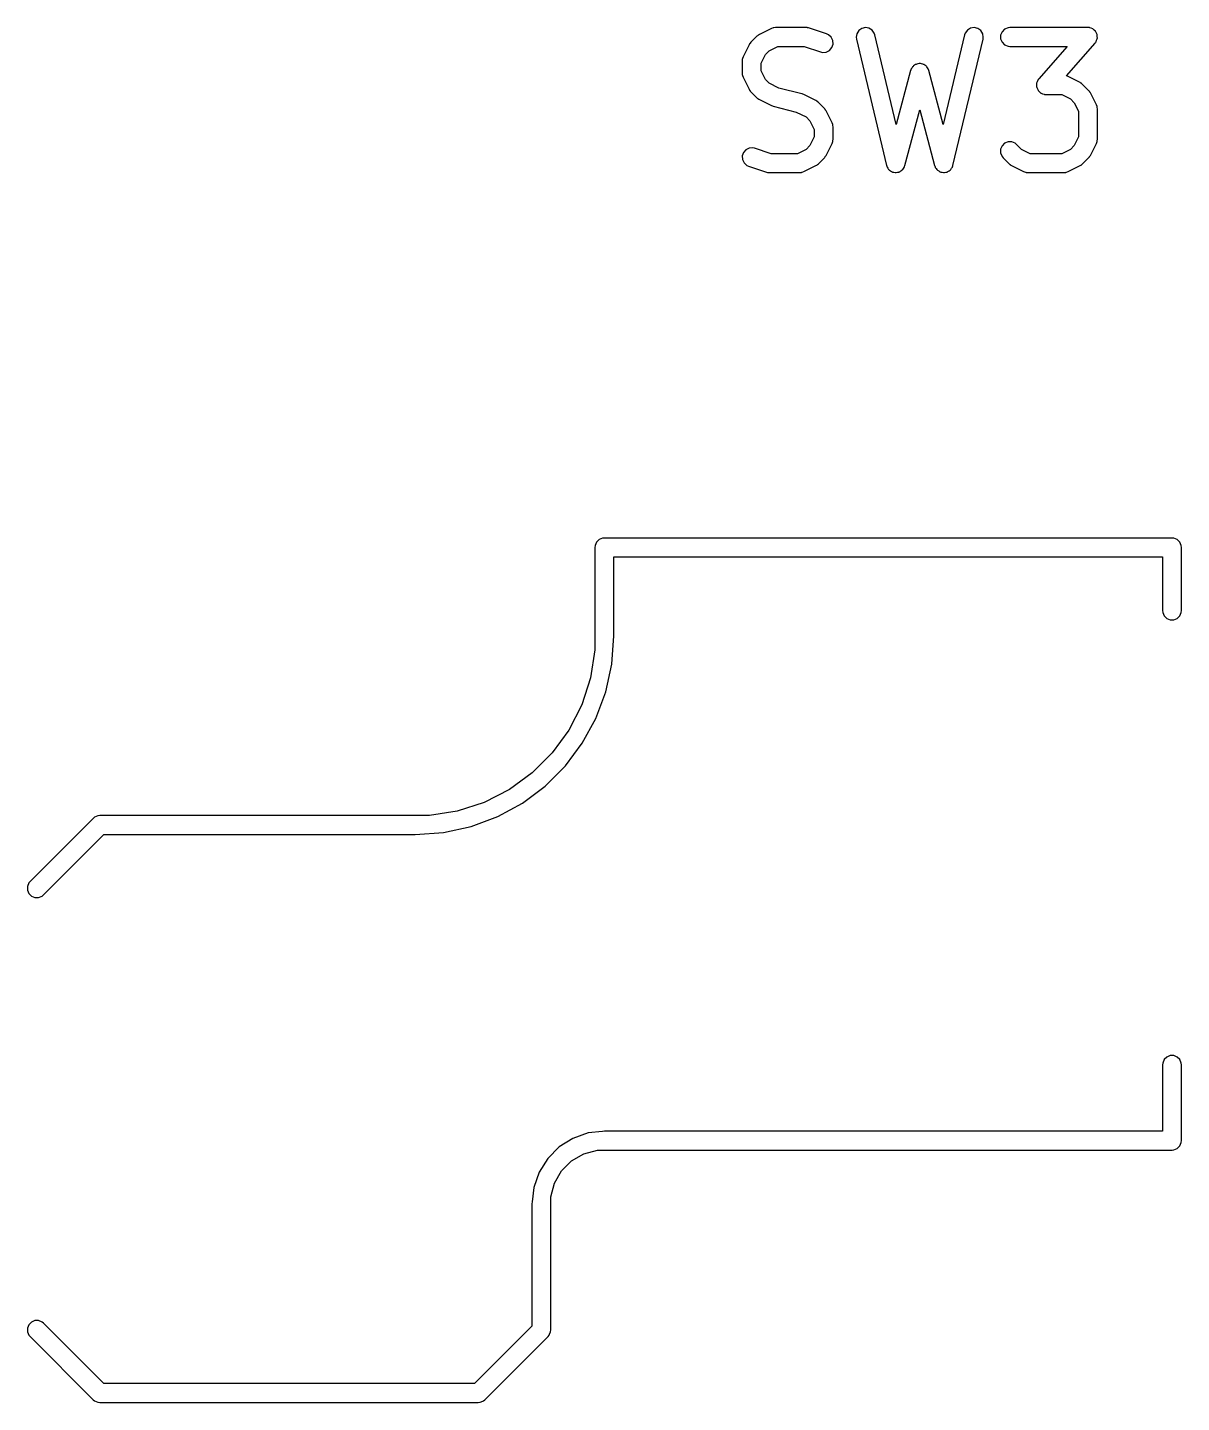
# Model space of a CAD drawing. Extents: x -250.2 to -163.2, y -135.8 to -75.4.
# Drawn here: x -172.36 to -163.22, y -94.08 to -83.18 of the extents above; entities that cross this region are included whole.
import ezdxf

# ---------------------------------------------------------------- set-up
doc = ezdxf.new("R2010")
doc.units = 0
doc.layers.add('BLACK', color=7, linetype='CONTINUOUS')

msp = doc.modelspace()

# ---------------------------------------------------------------- linework, layer by layer
at = {"layer": 'BLACK', "linetype": 'CONTINUOUS'}
for p, q in [((-166.561635, -83.235356), (-166.567934, -83.23932)), ((-166.466397, -83.187737), (-166.561635, -83.235356)), ((-166.452665, -83.182482), (-166.466397, -83.187737)), ((-166.449977, -83.182291), (-166.452665, -83.182482)), ((-166.447488, -83.18126), (-166.449977, -83.182291)), ((-166.432856, -83.179819), (-166.447488, -83.18126)), ((-166.194761, -83.179819), (-166.432856, -83.179819)), ((-166.187354, -83.180548), (-166.194761, -83.179819)), ((-166.18538, -83.180408), (-166.187354, -83.180548)), ((-166.182782, -83.180998), (-166.18538, -83.180408)), ((-166.180129, -83.18126), (-166.182782, -83.180998)), ((-166.178298, -83.182018), (-166.180129, -83.18126)), ((-166.171043, -83.183668), (-166.178298, -83.182018)), ((-166.028187, -83.231287), (-166.171043, -83.183668)), ((-166.014761, -83.237281), (-166.028187, -83.231287)), ((-165.992654, -83.256455), (-166.014761, -83.237281)), ((-165.788885, -83.228728), (-165.793518, -83.257623)), ((-165.773549, -83.203806), (-165.788885, -83.228728)), ((-165.749842, -83.186649), (-165.773549, -83.203806)), ((-165.721374, -83.179871), (-165.749842, -83.186649)), ((-165.692479, -83.184504), (-165.721374, -83.179871)), ((-165.667557, -83.19984), (-165.692479, -83.184504)), ((-165.6504, -83.223547), (-165.667557, -83.19984)), ((-165.64561, -83.237447), (-165.6504, -83.223547)), ((-165.476358, -83.948303), (-165.64561, -83.237447)), ((-164.934388, -83.237447), (-165.103639, -83.948303)), ((-164.929598, -83.223547), (-164.934388, -83.237447)), ((-164.912441, -83.19984), (-164.929598, -83.223547)), ((-164.887519, -83.184504), (-164.912441, -83.19984)), ((-164.858624, -83.179871), (-164.887519, -83.184504)), ((-164.830156, -83.186649), (-164.858624, -83.179871)), ((-164.806449, -83.203806), (-164.830156, -83.186649)), ((-164.791113, -83.228728), (-164.806449, -83.203806)), ((-164.78648, -83.257623), (-164.791113, -83.228728)), ((-164.638073, -83.213151), (-164.649272, -83.240187)), ((-164.617381, -83.192459), (-164.638073, -83.213151)), ((-164.590345, -83.18126), (-164.617381, -83.192459)), ((-164.575713, -83.179819), (-164.590345, -83.18126)), ((-163.956666, -83.179819), (-164.575713, -83.179819)), ((-163.948927, -83.180581), (-163.956666, -83.179819)), ((-163.94696, -83.18045), (-163.948927, -83.180581)), ((-163.945604, -83.180908), (-163.94696, -83.18045)), ((-163.942034, -83.18126), (-163.945604, -83.180908)), ((-163.930776, -83.185923), (-163.942034, -83.18126)), ((-163.919239, -83.189825), (-163.930776, -83.185923)), ((-163.917334, -83.19149), (-163.919239, -83.189825)), ((-163.914998, -83.192459), (-163.917334, -83.19149)), ((-163.906387, -83.201069), (-163.914998, -83.192459)), ((-163.897215, -83.209095), (-163.906387, -83.201069)), ((-163.896092, -83.211364), (-163.897215, -83.209095)), ((-163.894306, -83.213151), (-163.896092, -83.211364)), ((-163.889645, -83.224401), (-163.894306, -83.213151)), ((-163.884243, -83.235327), (-163.889645, -83.224401)), ((-163.884074, -83.23785), (-163.884243, -83.235327)), ((-163.883107, -83.240187), (-163.884074, -83.23785)), ((-166.642795, -83.316516), (-166.690414, -83.411754)), ((-166.63883, -83.310216), (-166.642795, -83.316516)), ((-166.638073, -83.308389), (-166.63883, -83.310216)), ((-166.636384, -83.306332), (-166.638073, -83.308389)), ((-166.634963, -83.304073), (-166.636384, -83.306332)), ((-166.633464, -83.302773), (-166.634963, -83.304073)), ((-166.628746, -83.297024), (-166.633464, -83.302773)), ((-166.581127, -83.249405), (-166.628746, -83.297024)), ((-166.575377, -83.244686), (-166.581127, -83.249405)), ((-166.574078, -83.243188), (-166.575377, -83.244686)), ((-166.571818, -83.241766), (-166.574078, -83.243188)), ((-166.569762, -83.240078), (-166.571818, -83.241766)), ((-166.567934, -83.23932), (-166.569762, -83.240078)), ((-166.483667, -83.364077), (-166.415151, -83.329819)), ((-166.415151, -83.329819), (-166.206931, -83.329819)), ((-166.206931, -83.329819), (-166.075621, -83.373589)), ((-166.005921, -83.361688), (-165.986747, -83.339581)), ((-165.979568, -83.282628), (-165.992654, -83.256455)), ((-165.986747, -83.339581), (-165.977493, -83.311818)), ((-165.977493, -83.311818), (-165.979568, -83.282628)), ((-165.793518, -83.257623), (-165.79153, -83.27219)), ((-165.79153, -83.27219), (-165.553435, -84.272191)), ((-165.026563, -84.272191), (-164.788468, -83.272191)), ((-164.788468, -83.272191), (-164.78648, -83.257623)), ((-164.649272, -83.240187), (-164.649272, -83.269451)), ((-164.649272, -83.269451), (-164.638073, -83.296487)), ((-164.638073, -83.296487), (-164.617381, -83.317179)), ((-164.617381, -83.317179), (-164.590345, -83.328378)), ((-164.590345, -83.328378), (-164.575713, -83.329819)), ((-164.575713, -83.329819), (-164.121948, -83.329819)), ((-164.121948, -83.329819), (-164.346442, -83.586383)), ((-164.127118, -83.563515), (-163.900223, -83.304207)), ((-163.900223, -83.304207), (-163.895701, -83.297882)), ((-163.895701, -83.297882), (-163.894306, -83.296487)), ((-163.894306, -83.296487), (-163.893757, -83.295163)), ((-163.893757, -83.295163), (-163.891672, -83.292246)), ((-163.891672, -83.292246), (-163.88777, -83.280708)), ((-163.88777, -83.280708), (-163.883107, -83.269451)), ((-163.883107, -83.252371), (-163.883107, -83.240187)), ((-163.882297, -83.264525), (-163.883107, -83.252371)), ((-163.883107, -83.26692), (-163.882297, -83.264525)), ((-163.883107, -83.269451), (-163.883107, -83.26692)), ((-166.696891, -83.430663), (-166.698332, -83.445295)), ((-166.698332, -83.445295), (-166.698332, -83.540533)), ((-166.69586, -83.428174), (-166.696891, -83.430663)), ((-166.695669, -83.425485), (-166.69586, -83.428174)), ((-166.690414, -83.411754), (-166.695669, -83.425485)), ((-166.548332, -83.463), (-166.514074, -83.394484)), ((-166.514074, -83.394484), (-166.483667, -83.364077)), ((-166.075621, -83.373589), (-166.061284, -83.376849)), ((-166.061284, -83.376849), (-166.032094, -83.374774)), ((-166.032094, -83.374774), (-166.005921, -83.361688)), ((-166.698332, -83.540533), (-166.696891, -83.555165)), ((-166.696891, -83.555165), (-166.69586, -83.557653)), ((-166.69586, -83.557653), (-166.695669, -83.560343)), ((-166.695669, -83.560343), (-166.690414, -83.574074)), ((-166.548332, -83.522828), (-166.548332, -83.463)), ((-166.514074, -83.591344), (-166.548332, -83.522828)), ((-165.362467, -83.521208), (-165.476358, -83.948303)), ((-165.361181, -83.51778), (-165.362467, -83.521208)), ((-165.36099, -83.516339), (-165.361181, -83.51778)), ((-165.359998, -83.514626), (-165.36099, -83.516339)), ((-165.357304, -83.507442), (-165.359998, -83.514626)), ((-165.351289, -83.499583), (-165.357304, -83.507442)), ((-165.346328, -83.491015), (-165.351289, -83.499583)), ((-165.342469, -83.488061), (-165.346328, -83.491015)), ((-165.339517, -83.484204), (-165.342469, -83.488061)), ((-165.330952, -83.479245), (-165.339517, -83.484204)), ((-165.32309, -83.473227), (-165.330952, -83.479245)), ((-165.318393, -83.471974), (-165.32309, -83.473227)), ((-165.314192, -83.469542), (-165.318393, -83.471974)), ((-165.304385, -83.468239), (-165.314192, -83.469542)), ((-165.294815, -83.465687), (-165.304385, -83.468239)), ((-165.289996, -83.466327), (-165.294815, -83.465687)), ((-165.285184, -83.465688), (-165.289996, -83.466327)), ((-165.275623, -83.468237), (-165.285184, -83.465688)), ((-165.265806, -83.469542), (-165.275623, -83.468237)), ((-165.2616, -83.471976), (-165.265806, -83.469542)), ((-165.256908, -83.473228), (-165.2616, -83.471976)), ((-165.249048, -83.479243), (-165.256908, -83.473228)), ((-165.240481, -83.484204), (-165.249048, -83.479243)), ((-165.237527, -83.488062), (-165.240481, -83.484204)), ((-165.23367, -83.491015), (-165.237527, -83.488062)), ((-165.228711, -83.49958), (-165.23367, -83.491015)), ((-165.222694, -83.507441), (-165.228711, -83.49958)), ((-165.219997, -83.51463), (-165.222694, -83.507441)), ((-165.219008, -83.51634), (-165.219997, -83.51463)), ((-165.218816, -83.517779), (-165.219008, -83.51634)), ((-165.217531, -83.521208), (-165.218816, -83.517779)), ((-165.103639, -83.948303), (-165.217531, -83.521208)), ((-164.113601, -83.568689), (-164.127118, -83.563515)), ((-166.690414, -83.574074), (-166.642795, -83.669312)), ((-166.642795, -83.669312), (-166.63883, -83.675611)), ((-166.483667, -83.621751), (-166.514074, -83.591344)), ((-166.40668, -83.660244), (-166.483667, -83.621751)), ((-166.22419, -83.705867), (-166.40668, -83.660244)), ((-164.363558, -83.623669), (-164.364368, -83.626065)), ((-164.364368, -83.626065), (-164.363558, -83.638218)), ((-164.358894, -83.609881), (-164.363558, -83.621139)), ((-164.363558, -83.621139), (-164.363558, -83.623669)), ((-164.363558, -83.638218), (-164.363558, -83.650403)), ((-164.363558, -83.650403), (-164.36259, -83.652739)), ((-164.36259, -83.652739), (-164.362422, -83.655263)), ((-164.362422, -83.655263), (-164.357019, -83.666188)), ((-164.354993, -83.598344), (-164.358894, -83.609881)), ((-164.357019, -83.666188), (-164.352359, -83.677439)), ((-164.352907, -83.595426), (-164.354993, -83.598344)), ((-164.352359, -83.594103), (-164.352907, -83.595426)), ((-164.350963, -83.592707), (-164.352359, -83.594103)), ((-164.346442, -83.586383), (-164.350963, -83.592707)), ((-164.018363, -83.616308), (-164.113601, -83.568689)), ((-164.012063, -83.620272), (-164.018363, -83.616308)), ((-164.010236, -83.62103), (-164.012063, -83.620272)), ((-164.008179, -83.622718), (-164.010236, -83.62103)), ((-164.00592, -83.62414), (-164.008179, -83.622718)), ((-164.00462, -83.625638), (-164.00592, -83.62414)), ((-163.998871, -83.630357), (-164.00462, -83.625638)), ((-163.951252, -83.677976), (-163.998871, -83.630357)), ((-166.63883, -83.675611), (-166.638073, -83.677439)), ((-166.638073, -83.677439), (-166.636384, -83.679495)), ((-166.636384, -83.679495), (-166.634963, -83.681755)), ((-166.634963, -83.681755), (-166.633464, -83.683054)), ((-166.633464, -83.683054), (-166.628746, -83.688804)), ((-166.628746, -83.688804), (-166.581127, -83.736423)), ((-166.581127, -83.736423), (-166.575377, -83.741141)), ((-166.575377, -83.741141), (-166.574078, -83.74264)), ((-166.574078, -83.74264), (-166.571818, -83.744061)), ((-166.571818, -83.744061), (-166.569762, -83.74575)), ((-166.569762, -83.74575), (-166.567934, -83.746507)), ((-166.567934, -83.746507), (-166.561635, -83.750472)), ((-166.561635, -83.750472), (-166.466397, -83.798091)), ((-166.22311, -83.706252), (-166.22419, -83.705867)), ((-166.22257, -83.706291), (-166.22311, -83.706252)), ((-166.21648, -83.708621), (-166.22257, -83.706291)), ((-166.210344, -83.710814), (-166.21648, -83.708621)), ((-166.209908, -83.711136), (-166.210344, -83.710814)), ((-166.208839, -83.711546), (-166.209908, -83.711136)), ((-166.113601, -83.759165), (-166.208839, -83.711546)), ((-166.107301, -83.763129), (-166.113601, -83.759165)), ((-166.105474, -83.763887), (-166.107301, -83.763129)), ((-166.103417, -83.765575), (-166.105474, -83.763887)), ((-166.101158, -83.766997), (-166.103417, -83.765575)), ((-166.099858, -83.768495), (-166.101158, -83.766997)), ((-166.094109, -83.773214), (-166.099858, -83.768495)), ((-166.04649, -83.820833), (-166.094109, -83.773214)), ((-164.352359, -83.677439), (-164.350572, -83.679225)), ((-164.350572, -83.679225), (-164.34945, -83.681495)), ((-164.34945, -83.681495), (-164.340277, -83.68952)), ((-164.340277, -83.68952), (-164.331667, -83.698131)), ((-164.331667, -83.698131), (-164.32933, -83.699099)), ((-164.32933, -83.699099), (-164.327426, -83.700765)), ((-164.327426, -83.700765), (-164.315888, -83.704666)), ((-164.315888, -83.704666), (-164.304631, -83.70933)), ((-164.304631, -83.70933), (-164.30106, -83.709681)), ((-164.30106, -83.709681), (-164.299705, -83.71014)), ((-164.299705, -83.71014), (-164.297737, -83.710008)), ((-164.297737, -83.710008), (-164.289999, -83.710771)), ((-164.289999, -83.710771), (-164.164847, -83.710771)), ((-164.164847, -83.710771), (-164.096331, -83.745029)), ((-164.096331, -83.745029), (-164.065924, -83.775436)), ((-164.065924, -83.775436), (-164.031666, -83.843952)), ((-163.946533, -83.683725), (-163.951252, -83.677976)), ((-163.945035, -83.685025), (-163.946533, -83.683725)), ((-163.943613, -83.687284), (-163.945035, -83.685025)), ((-163.941925, -83.689341), (-163.943613, -83.687284)), ((-163.941167, -83.691168), (-163.941925, -83.689341)), ((-163.937203, -83.697468), (-163.941167, -83.691168)), ((-163.889584, -83.792706), (-163.937203, -83.697468)), ((-166.466397, -83.798091), (-166.465327, -83.7985)), ((-166.465327, -83.7985), (-166.464892, -83.798823)), ((-166.464892, -83.798823), (-166.458746, -83.801018)), ((-166.458746, -83.801018), (-166.452665, -83.803346)), ((-166.452665, -83.803346), (-166.452125, -83.803384)), ((-166.452125, -83.803384), (-166.451046, -83.80377)), ((-166.451046, -83.80377), (-166.268556, -83.849392)), ((-166.268556, -83.849392), (-166.191569, -83.887886)), ((-166.191569, -83.887886), (-166.161162, -83.918293)), ((-166.041771, -83.826582), (-166.04649, -83.820833)), ((-166.040273, -83.827882), (-166.041771, -83.826582)), ((-166.038851, -83.830141), (-166.040273, -83.827882)), ((-166.037163, -83.832198), (-166.038851, -83.830141)), ((-166.036405, -83.834025), (-166.037163, -83.832198)), ((-166.032441, -83.840325), (-166.036405, -83.834025)), ((-165.984822, -83.935563), (-166.032441, -83.840325)), ((-165.408007, -84.274144), (-165.289998, -83.831613)), ((-165.289998, -83.831613), (-165.171991, -84.274144)), ((-164.031666, -83.843952), (-164.031666, -84.046637)), ((-163.884329, -83.806438), (-163.889584, -83.792706)), ((-163.884138, -83.809125), (-163.884329, -83.806438)), ((-163.883107, -83.811615), (-163.884138, -83.809125)), ((-163.881666, -83.826247), (-163.883107, -83.811615)), ((-163.881666, -84.064342), (-163.881666, -83.826247)), ((-166.161162, -83.918293), (-166.126904, -83.986809)), ((-166.126904, -83.986809), (-166.126904, -84.046637)), ((-165.979567, -83.949295), (-165.984822, -83.935563)), ((-165.979376, -83.951982), (-165.979567, -83.949295)), ((-165.978345, -83.954472), (-165.979376, -83.951982)), ((-165.976904, -83.969104), (-165.978345, -83.954472)), ((-165.976904, -84.064342), (-165.976904, -83.969104)), ((-166.126904, -84.046637), (-166.161162, -84.115153)), ((-166.032441, -84.193121), (-165.984822, -84.097883)), ((-165.984822, -84.097883), (-165.979567, -84.084151)), ((-165.979567, -84.084151), (-165.979376, -84.081463)), ((-165.979376, -84.081463), (-165.978345, -84.078974)), ((-165.978345, -84.078974), (-165.976904, -84.064342)), ((-164.61738, -84.097219), (-164.638073, -84.117912)), ((-164.590344, -84.086021), (-164.61738, -84.097219)), ((-164.561081, -84.086021), (-164.590344, -84.086021)), ((-164.534045, -84.09722), (-164.561081, -84.086021)), ((-164.522679, -84.106548), (-164.534045, -84.09722)), ((-164.483666, -84.145561), (-164.522679, -84.106548)), ((-164.031666, -84.046637), (-164.065924, -84.115153)), ((-163.937203, -84.193121), (-163.889584, -84.097883)), ((-163.889584, -84.097883), (-163.884329, -84.084151)), ((-163.884329, -84.084151), (-163.884138, -84.081463)), ((-163.884138, -84.081463), (-163.883107, -84.078974)), ((-163.883107, -84.078974), (-163.881666, -84.064342)), ((-166.688489, -84.170058), (-166.697743, -84.19782)), ((-166.697743, -84.19782), (-166.695668, -84.22701)), ((-166.669315, -84.14795), (-166.688489, -84.170058)), ((-166.643141, -84.134864), (-166.669315, -84.14795)), ((-166.613951, -84.132789), (-166.643141, -84.134864)), ((-166.599614, -84.136049), (-166.613951, -84.132789)), ((-166.468305, -84.179819), (-166.599614, -84.136049)), ((-166.260085, -84.179819), (-166.468305, -84.179819)), ((-166.191569, -84.145561), (-166.260085, -84.179819)), ((-166.161162, -84.115153), (-166.191569, -84.145561)), ((-166.094108, -84.260232), (-166.046489, -84.212612)), ((-166.046489, -84.212612), (-166.041771, -84.206863)), ((-166.041771, -84.206863), (-166.040273, -84.205564)), ((-166.040273, -84.205564), (-166.038851, -84.203305)), ((-166.038851, -84.203305), (-166.037162, -84.201247)), ((-166.037162, -84.201247), (-166.036404, -84.199417)), ((-166.036404, -84.199417), (-166.032441, -84.193121)), ((-164.638073, -84.117912), (-164.649272, -84.144948)), ((-164.649272, -84.144948), (-164.649272, -84.174211)), ((-164.649272, -84.174211), (-164.638074, -84.201247)), ((-164.638074, -84.201247), (-164.628746, -84.212613)), ((-164.628746, -84.212613), (-164.581128, -84.260232)), ((-164.415151, -84.179819), (-164.483666, -84.145561)), ((-164.164847, -84.179819), (-164.415151, -84.179819)), ((-164.096331, -84.145561), (-164.164847, -84.179819)), ((-164.065924, -84.115153), (-164.096331, -84.145561)), ((-163.99887, -84.260232), (-163.951251, -84.212612)), ((-163.951251, -84.212612), (-163.946533, -84.206863)), ((-163.946533, -84.206863), (-163.945035, -84.205564)), ((-163.945035, -84.205564), (-163.943613, -84.203305)), ((-163.943613, -84.203305), (-163.941924, -84.201247)), ((-163.941924, -84.201247), (-163.941166, -84.199417)), ((-163.941166, -84.199417), (-163.937203, -84.193121)), ((-166.695668, -84.22701), (-166.682581, -84.253183)), ((-166.682581, -84.253183), (-166.660474, -84.272357)), ((-166.660474, -84.272357), (-166.647049, -84.278351)), ((-166.647049, -84.278351), (-166.504192, -84.32597)), ((-166.504192, -84.32597), (-166.496938, -84.327619)), ((-166.496938, -84.327619), (-166.495107, -84.328378)), ((-166.495107, -84.328378), (-166.492452, -84.328639)), ((-166.492452, -84.328639), (-166.489855, -84.32923)), ((-166.24238, -84.329819), (-166.227748, -84.328378)), ((-166.227748, -84.328378), (-166.225259, -84.327347)), ((-166.225259, -84.327347), (-166.22257, -84.327156)), ((-166.22257, -84.327156), (-166.208839, -84.321901)), ((-166.208839, -84.321901), (-166.113601, -84.274282)), ((-166.113601, -84.274282), (-166.107301, -84.270317)), ((-166.107301, -84.270317), (-166.105474, -84.26956)), ((-166.105474, -84.26956), (-166.103417, -84.267872)), ((-166.103417, -84.267872), (-166.101158, -84.26645)), ((-166.101158, -84.26645), (-166.099857, -84.26495)), ((-166.099857, -84.26495), (-166.094108, -84.260232)), ((-165.553435, -84.272191), (-165.551705, -84.277209)), ((-165.551705, -84.277209), (-165.551466, -84.279013)), ((-165.551466, -84.279013), (-165.550522, -84.280642)), ((-165.550522, -84.280642), (-165.548645, -84.286091)), ((-165.548645, -84.286091), (-165.542259, -84.294914)), ((-165.542259, -84.294914), (-165.536804, -84.304337)), ((-165.536804, -84.304337), (-165.533746, -84.306677)), ((-165.533746, -84.306677), (-165.531488, -84.309798)), ((-165.531488, -84.309798), (-165.522216, -84.315503)), ((-165.522216, -84.315503), (-165.513566, -84.322125)), ((-165.513566, -84.322125), (-165.509842, -84.323118)), ((-165.509842, -84.323118), (-165.506566, -84.325134)), ((-165.506566, -84.325134), (-165.495822, -84.326856)), ((-165.495822, -84.326856), (-165.485291, -84.329665)), ((-165.477671, -84.329767), (-165.467075, -84.327244)), ((-165.467075, -84.327244), (-165.456282, -84.32581)), ((-165.456282, -84.32581), (-165.45295, -84.323881)), ((-165.45295, -84.323881), (-165.449203, -84.322989)), ((-165.449203, -84.322989), (-165.440378, -84.316602)), ((-165.440378, -84.316602), (-165.430957, -84.311148)), ((-165.430957, -84.311148), (-165.428616, -84.30809)), ((-165.428616, -84.30809), (-165.425496, -84.305832)), ((-165.425496, -84.305832), (-165.41979, -84.296559)), ((-165.41979, -84.296559), (-165.41317, -84.287911)), ((-165.41317, -84.287911), (-165.411144, -84.282509)), ((-165.411144, -84.282509), (-165.41016, -84.28091)), ((-165.41016, -84.28091), (-165.409872, -84.279119)), ((-165.409872, -84.279119), (-165.408007, -84.274144)), ((-165.171991, -84.274144), (-165.170125, -84.279118)), ((-165.170125, -84.279118), (-165.169838, -84.28091)), ((-165.169838, -84.28091), (-165.168853, -84.28251)), ((-165.168853, -84.28251), (-165.166828, -84.28791)), ((-165.166828, -84.28791), (-165.160209, -84.296556)), ((-165.160209, -84.296556), (-165.154502, -84.305832)), ((-165.154502, -84.305832), (-165.151381, -84.30809)), ((-165.151381, -84.30809), (-165.149041, -84.311148)), ((-165.149041, -84.311148), (-165.139619, -84.316602)), ((-165.139619, -84.316602), (-165.130795, -84.322989)), ((-165.130795, -84.322989), (-165.127047, -84.323881)), ((-165.127047, -84.323881), (-165.123716, -84.32581)), ((-165.123716, -84.32581), (-165.112925, -84.327243)), ((-165.112925, -84.327243), (-165.102327, -84.329767)), ((-165.094708, -84.329664), (-165.084186, -84.326858)), ((-165.084186, -84.326858), (-165.073432, -84.325134)), ((-165.073432, -84.325134), (-165.070152, -84.323116)), ((-165.070152, -84.323116), (-165.066432, -84.322124)), ((-165.066432, -84.322124), (-165.057785, -84.315505)), ((-165.057785, -84.315505), (-165.04851, -84.309798)), ((-165.04851, -84.309798), (-165.046251, -84.306677)), ((-165.046251, -84.306677), (-165.043194, -84.304337)), ((-165.043194, -84.304337), (-165.037739, -84.294915)), ((-165.037739, -84.294915), (-165.031353, -84.286091)), ((-165.031353, -84.286091), (-165.029474, -84.28064)), ((-165.029474, -84.28064), (-165.028532, -84.279012)), ((-165.028532, -84.279012), (-165.028292, -84.27721)), ((-165.028292, -84.27721), (-165.026563, -84.272191)), ((-164.581128, -84.260232), (-164.575378, -84.26495)), ((-164.575378, -84.26495), (-164.574078, -84.26645)), ((-164.574078, -84.26645), (-164.571818, -84.267872)), ((-164.571818, -84.267872), (-164.569762, -84.26956)), ((-164.569762, -84.26956), (-164.567934, -84.270317)), ((-164.567934, -84.270317), (-164.561635, -84.274282)), ((-164.561635, -84.274282), (-164.466397, -84.321901)), ((-164.466397, -84.321901), (-164.452665, -84.327156)), ((-164.452665, -84.327156), (-164.449977, -84.327346)), ((-164.449977, -84.327346), (-164.447488, -84.328378)), ((-164.447488, -84.328378), (-164.432856, -84.329819)), ((-164.147142, -84.329819), (-164.13251, -84.328378)), ((-164.13251, -84.328378), (-164.130021, -84.327347)), ((-164.130021, -84.327347), (-164.127332, -84.327156)), ((-164.127332, -84.327156), (-164.113601, -84.321901)), ((-164.113601, -84.321901), (-164.018363, -84.274282)), ((-164.018363, -84.274282), (-164.012063, -84.270317)), ((-164.012063, -84.270317), (-164.010236, -84.26956)), ((-164.010236, -84.26956), (-164.008179, -84.267872)), ((-164.008179, -84.267872), (-164.00592, -84.26645)), ((-164.00592, -84.26645), (-164.004619, -84.26495)), ((-164.004619, -84.26495), (-163.99887, -84.260232)), ((-166.489855, -84.32923), (-166.48788, -84.329089)), ((-166.48788, -84.329089), (-166.480475, -84.329819)), ((-166.480475, -84.329819), (-166.24238, -84.329819)), ((-165.485291, -84.329665), (-165.481472, -84.329157)), ((-165.481472, -84.329157), (-165.477671, -84.329767)), ((-165.102327, -84.329767), (-165.098523, -84.329157)), ((-165.098523, -84.329157), (-165.094708, -84.329664)), ((-164.432856, -84.329819), (-164.147142, -84.329819)), ((-167.85236, -87.258332), (-167.863559, -87.285368)), ((-167.831668, -87.23764), (-167.85236, -87.258332)), ((-167.804632, -87.226441), (-167.831668, -87.23764)), ((-167.79, -87.225), (-167.804632, -87.226441)), ((-163.29, -87.225), (-167.79, -87.225)), ((-163.275368, -87.226441), (-163.29, -87.225)), ((-163.248332, -87.23764), (-163.275368, -87.226441)), ((-163.22764, -87.258332), (-163.248332, -87.23764)), ((-163.216441, -87.285368), (-163.22764, -87.258332)), ((-167.863559, -87.285368), (-167.865, -87.3)), ((-167.865, -87.3), (-167.865, -88)), ((-167.715, -88), (-167.715, -87.375)), ((-167.715, -87.375), (-163.365, -87.375)), ((-163.365, -87.375), (-163.365, -87.8)), ((-163.215, -87.3), (-163.216441, -87.285368)), ((-163.215, -87.8), (-163.215, -87.3)), ((-163.365, -87.8), (-163.363559, -87.814632)), ((-163.363559, -87.814632), (-163.35236, -87.841668)), ((-163.22764, -87.841668), (-163.216441, -87.814632)), ((-163.216441, -87.814632), (-163.215, -87.8)), ((-163.35236, -87.841668), (-163.331668, -87.86236)), ((-163.331668, -87.86236), (-163.304632, -87.873559)), ((-163.304632, -87.873559), (-163.275368, -87.873559)), ((-163.275368, -87.873559), (-163.248332, -87.86236)), ((-163.248332, -87.86236), (-163.22764, -87.841668)), ((-167.865, -88), (-167.865, -88.11215)), ((-167.731031, -88.224146), (-167.715, -88)), ((-167.865, -88.11215), (-167.900089, -88.333688)), ((-167.778799, -88.443729), (-167.731031, -88.224146)), ((-167.900089, -88.333688), (-167.969401, -88.54701)), ((-167.85733, -88.654279), (-167.778799, -88.443729)), ((-167.969401, -88.54701), (-168.071231, -88.746863)), ((-167.965026, -88.851509), (-167.85733, -88.654279)), ((-168.071231, -88.746863), (-168.203071, -88.928325)), ((-168.099694, -89.031406), (-167.965026, -88.851509)), ((-168.203071, -88.928325), (-168.361675, -89.086929)), ((-168.361675, -89.086929), (-168.543137, -89.218769)), ((-168.258594, -89.190306), (-168.099694, -89.031406)), ((-168.543137, -89.218769), (-168.74299, -89.320599)), ((-168.438491, -89.324974), (-168.258594, -89.190306)), ((-168.74299, -89.320599), (-168.956312, -89.389911)), ((-168.635721, -89.43267), (-168.438491, -89.324974)), ((-171.843033, -89.446967), (-172.343033, -89.946967)), ((-171.831668, -89.43764), (-171.843033, -89.446967)), ((-171.804632, -89.426441), (-171.831668, -89.43764)), ((-171.79, -89.425), (-171.804632, -89.426441)), ((-169.29, -89.425), (-171.79, -89.425)), ((-169.17785, -89.425), (-169.29, -89.425)), ((-168.956312, -89.389911), (-169.17785, -89.425)), ((-168.846271, -89.511201), (-168.635721, -89.43267)), ((-169.065854, -89.558969), (-168.846271, -89.511201)), ((-172.236967, -90.053033), (-171.758934, -89.575)), ((-171.758934, -89.575), (-169.29, -89.575)), ((-169.29, -89.575), (-169.065854, -89.558969)), ((-172.352361, -89.958332), (-172.363559, -89.985369)), ((-172.363559, -89.985369), (-172.363559, -90.014632)), ((-172.343033, -89.946967), (-172.352361, -89.958332)), ((-172.363559, -90.014632), (-172.352361, -90.041668)), ((-172.352361, -90.041668), (-172.331668, -90.062361)), ((-172.331668, -90.062361), (-172.304632, -90.073559)), ((-172.304632, -90.073559), (-172.275369, -90.073559)), ((-172.275369, -90.073559), (-172.248332, -90.062361)), ((-172.248332, -90.062361), (-172.236967, -90.053033)), ((-163.363559, -91.385368), (-163.365, -91.4)), ((-163.365, -91.4), (-163.365, -91.925)), ((-163.35236, -91.358332), (-163.363559, -91.385368)), ((-163.331668, -91.33764), (-163.35236, -91.358332)), ((-163.304632, -91.326441), (-163.331668, -91.33764)), ((-163.275368, -91.326441), (-163.304632, -91.326441)), ((-163.248332, -91.33764), (-163.275368, -91.326441)), ((-163.22764, -91.358332), (-163.248332, -91.33764)), ((-163.216441, -91.385368), (-163.22764, -91.358332)), ((-163.215, -91.4), (-163.216441, -91.385368)), ((-163.215, -92), (-163.215, -91.4)), ((-167.91795, -91.939416), (-168.039483, -91.981943)), ((-167.80532, -91.926726), (-167.91795, -91.939416)), ((-167.804632, -91.926441), (-167.80532, -91.926726)), ((-167.79, -91.925), (-167.804632, -91.926441)), ((-163.365, -91.925), (-167.79, -91.925)), ((-168.148507, -92.050447), (-168.239553, -92.141493)), ((-168.039483, -91.981943), (-168.148507, -92.050447)), ((-163.275368, -92.073559), (-163.248332, -92.06236)), ((-163.248332, -92.06236), (-163.22764, -92.041668)), ((-163.22764, -92.041668), (-163.216441, -92.014632)), ((-163.216441, -92.014632), (-163.215, -92)), ((-168.239553, -92.141493), (-168.308057, -92.250517)), ((-168.130084, -92.239044), (-168.050956, -92.159916)), ((-168.050956, -92.159916), (-167.954044, -92.103963)), ((-167.954044, -92.103963), (-167.845952, -92.075)), ((-167.845952, -92.075), (-167.79, -92.075)), ((-167.79, -92.075), (-163.29, -92.075)), ((-163.29, -92.075), (-163.275368, -92.073559)), ((-168.308057, -92.250517), (-168.350584, -92.37205)), ((-168.186037, -92.335956), (-168.130084, -92.239044)), ((-168.350584, -92.37205), (-168.363273, -92.484679)), ((-168.215, -92.444048), (-168.186037, -92.335956)), ((-168.363559, -92.485368), (-168.365, -92.5)), ((-168.365, -92.5), (-168.365, -93.468934)), ((-168.363273, -92.484679), (-168.363559, -92.485368)), ((-168.215, -92.5), (-168.215, -92.444048)), ((-168.215, -93.5), (-168.215, -92.5)), ((-172.352361, -93.458332), (-172.363559, -93.485368)), ((-172.331668, -93.437639), (-172.352361, -93.458332)), ((-172.304632, -93.426441), (-172.331668, -93.437639)), ((-172.275369, -93.426441), (-172.304632, -93.426441)), ((-172.248332, -93.437639), (-172.275369, -93.426441)), ((-172.236967, -93.446967), (-172.248332, -93.437639)), ((-171.758934, -93.925), (-172.236967, -93.446967)), ((-168.365, -93.468934), (-168.821066, -93.925)), ((-172.363559, -93.485368), (-172.363559, -93.514631)), ((-172.363559, -93.514631), (-172.352361, -93.541668)), ((-172.352361, -93.541668), (-172.343033, -93.553033)), ((-172.343033, -93.553033), (-171.843033, -94.053033)), ((-168.736967, -94.053033), (-168.236967, -93.553033)), ((-168.236967, -93.553033), (-168.22764, -93.541668)), ((-168.22764, -93.541668), (-168.22468, -93.534523)), ((-168.22468, -93.534523), (-168.216441, -93.514632)), ((-168.216441, -93.514632), (-168.215, -93.5)), ((-168.821066, -93.925), (-171.758934, -93.925)), ((-171.843033, -94.053033), (-171.831668, -94.06236)), ((-171.831668, -94.06236), (-171.804632, -94.073559)), ((-171.804632, -94.073559), (-171.79, -94.075)), ((-171.79, -94.075), (-168.79, -94.075)), ((-168.79, -94.075), (-168.775368, -94.073559)), ((-168.775368, -94.073559), (-168.767449, -94.070279)), ((-168.767449, -94.070279), (-168.748332, -94.062361)), ((-168.748332, -94.062361), (-168.736967, -94.053033))]:
    msp.add_line(p, q, dxfattribs=at)

doc.saveas('drawing.dxf')
